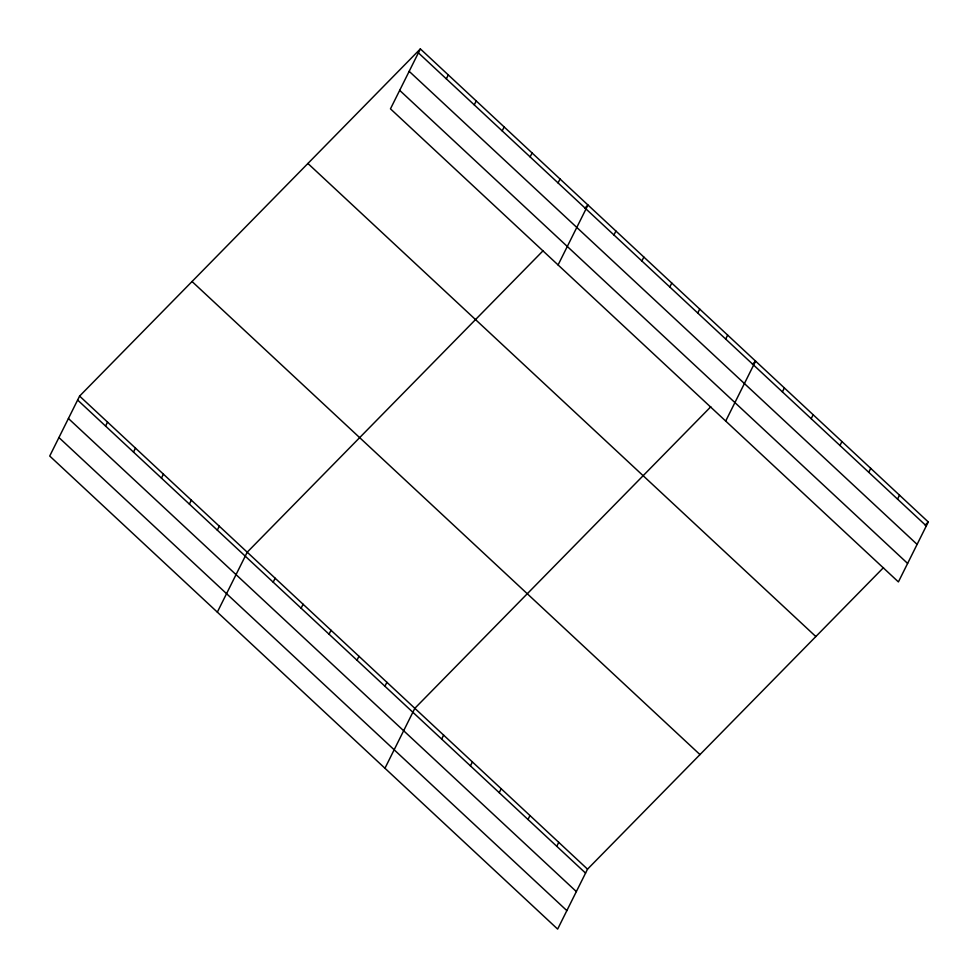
<?xml version="1.0" encoding="UTF-8"?>
<svg xmlns="http://www.w3.org/2000/svg" width="978" height="978" viewBox="0 0 978 978"><rect width="100%" height="100%" fill="white"/><g stroke="black" fill="none" stroke-linecap="round" stroke-linejoin="round"><path stroke-width="1.47" d="M420.357 48.9L390.466 108.839L898.403 581.91L928.281 521.971L420.357 48.9L79.597 396.09L49.719 456.029L557.643 929.1L587.534 869.161L883.513 567.595M105.575 426.053L107.531 422.117M133.509 452.068L135.465 448.132M161.443 478.095L163.412 474.147M189.377 504.11L191.346 500.174M217.312 530.125L219.28 526.188M446.323 78.863L448.291 74.915M217.336 612.142L247.214 552.203L543.193 250.637M474.257 104.878L476.225 100.942M273.192 582.167L275.148 578.23M502.191 130.893L504.159 126.957M301.126 608.182L303.094 604.245M530.137 156.92L532.093 152.971M329.06 634.209L331.029 630.26M558.071 182.935L560.039 178.998M356.994 660.223L358.963 656.287M558.083 264.952L587.974 205.013L584.844 208.192M384.929 686.238L386.897 682.302M613.939 234.977L615.908 231.028M384.953 768.256L414.831 708.316L710.81 406.75M641.874 260.992L643.842 257.055M441.653 739.075L443.621 735.126M669.808 287.006L671.776 283.07M470.43 765.872L472.398 761.935M697.754 313.033L699.71 309.085M499.22 792.681L501.176 788.745M725.688 339.048L727.656 335.112M725.7 421.066L755.591 361.126L752.461 364.305M527.998 819.491L529.966 815.554M782.4 391.872L784.368 387.936M556.775 846.3L558.744 842.364M811.19 418.682L813.158 414.745M839.968 445.491L841.936 441.555M868.757 472.301L870.713 468.352M897.535 499.11L899.503 495.161M925.164 525.149L928.281 521.971M418.388 52.836L926.313 525.919M409.171 71.321L917.107 544.391M399.684 90.355L907.608 563.426M307.899 163.473L815.835 636.544M192.043 281.517L699.979 754.588M79.597 396.09L587.534 869.161M77.629 400.039L585.565 873.11M68.423 418.511L576.348 891.581M58.925 437.545L566.861 910.628"/></g></svg>
